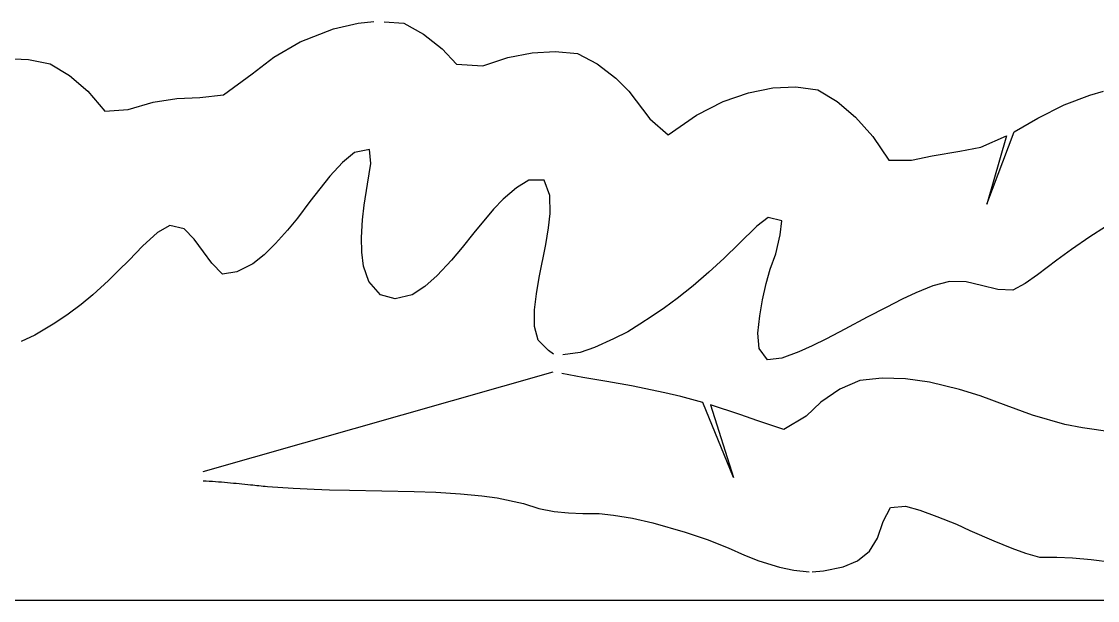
# Model space of a CAD drawing. Extents: x 9 to 156, y 170 to 274.
# Drawn here: x 32.58 to 71.75, y 170.08 to 191.15 of the extents above; entities that cross this region are included whole.
import ezdxf

# ---------------------------------------------------------------- set-up
doc = ezdxf.new("R2010")
doc.units = 0
doc.layers.add('40FF', color=7, linetype='CONTINUOUS')
doc.layers.add('BORDER', color=7, linetype='CONTINUOUS')

msp = doc.modelspace()

# ---------------------------------------------------------------- linework, layer by layer
at = {"layer": '40FF', "color": 5}
for p, q in [((42.727, 190.405), (43.94, 190.886)), ((43.94, 190.886), (44.84, 191.083)), ((44.84, 191.083), (45.411, 191.148)), ((45.781, 191.139), (46.5, 191.083)), ((46.5, 191.083), (47.217, 190.689)), ((41.775, 189.85), (42.727, 190.405)), ((47.217, 190.689), (47.893, 190.154)), ((47.893, 190.154), (48.424, 189.592)), ((50.291, 189.838), (51.171, 190.009)), ((51.171, 190.009), (52.016, 190.058)), ((52.016, 190.058), (52.821, 189.985)), ((52.821, 189.985), (53.545, 189.604)), ((32.019, 189.805), (32.839, 189.77)), ((32.839, 189.77), (33.623, 189.609)), ((33.623, 189.609), (34.331, 189.186)), ((40.983, 189.248), (41.775, 189.85)), ((48.424, 189.592), (49.373, 189.532)), ((49.373, 189.532), (50.291, 189.838)), ((53.545, 189.604), (54.226, 189.086)), ((39.938, 188.48), (40.983, 189.248)), ((34.331, 189.186), (34.996, 188.616)), ((54.226, 189.086), (54.697, 188.613)), ((34.996, 188.616), (35.615, 187.882)), ((39.079, 188.38), (39.938, 188.48)), ((54.697, 188.613), (55.46, 187.612)), ((58.13, 188.233), (59.054, 188.556)), ((59.054, 188.556), (59.935, 188.734)), ((59.935, 188.734), (60.777, 188.775)), ((60.777, 188.775), (61.576, 188.666)), ((61.576, 188.666), (62.283, 188.239)), ((70.548, 188.115), (71.482, 188.472)), ((71.482, 188.472), (71.98, 188.61)), ((36.465, 187.952), (37.371, 188.214)), ((37.371, 188.214), (38.239, 188.347)), ((38.239, 188.347), (39.079, 188.38)), ((57.158, 187.74), (58.13, 188.233)), ((62.283, 188.239), (62.95, 187.674)), ((69.578, 187.628), (70.548, 188.115)), ((35.615, 187.882), (36.465, 187.952)), ((56.123, 187.029), (57.158, 187.74)), ((62.95, 187.674), (63.575, 186.962)), ((55.46, 187.612), (56.123, 187.029)), ((68.721, 187.134), (69.578, 187.628)), ((63.575, 186.962), (64.157, 186.103)), ((67.503, 186.58), (68.446, 186.99)), ((67.727, 184.497), (68.721, 187.134)), ((68.446, 186.99), (67.727, 184.497)), ((45.252, 186.496), (44.704, 186.381)), ((45.297, 185.982), (45.252, 186.496)), ((66.741, 186.427), (67.503, 186.58)), ((44.704, 186.381), (44.266, 186.014)), ((64.157, 186.103), (64.987, 186.101)), ((64.987, 186.101), (65.731, 186.261)), ((65.731, 186.261), (66.741, 186.427)), ((44.266, 186.014), (43.814, 185.526)), ((45.185, 185.233), (45.297, 185.982)), ((43.814, 185.526), (43.444, 185.063)), ((51.051, 185.376), (50.608, 185.101)), ((51.615, 185.377), (51.051, 185.376)), ((51.813, 184.815), (51.615, 185.377)), ((43.444, 185.063), (43.081, 184.594)), ((45.055, 184.462), (45.185, 185.233)), ((50.608, 185.101), (50.123, 184.682)), ((43.081, 184.594), (42.629, 183.988)), ((50.123, 184.682), (49.763, 184.318)), ((51.826, 184.162), (51.813, 184.815)), ((45, 183.93), (45.055, 184.462)), ((49.763, 184.318), (49.052, 183.459)), ((51.771, 183.647), (51.826, 184.162)), ((37.987, 183.726), (37.539, 183.474)), ((38.501, 183.604), (37.987, 183.726)), ((42.629, 183.988), (42.27, 183.552)), ((44.964, 183.286), (45, 183.93)), ((59.764, 184.014), (59.349, 183.696)), ((60.268, 183.893), (59.764, 184.014)), ((60.205, 183.387), (60.268, 183.893)), ((37.539, 183.474), (36.989, 182.979)), ((38.868, 183.227), (38.501, 183.604)), ((42.27, 183.552), (41.83, 183.066)), ((49.052, 183.459), (48.621, 182.927)), ((51.672, 183.036), (51.771, 183.647)), ((59.349, 183.696), (58.695, 183.057)), ((60.04, 182.694), (60.205, 183.387)), ((72.045, 183.683), (71.472, 183.31)), ((36.989, 182.979), (36.502, 182.466)), ((39.211, 182.763), (38.868, 183.227)), ((41.83, 183.066), (41.413, 182.661)), ((44.975, 182.76), (44.964, 183.286)), ((51.429, 181.838), (51.672, 183.036)), ((58.695, 183.057), (58.168, 182.54)), ((71.472, 183.31), (70.806, 182.851)), ((39.518, 182.35), (39.211, 182.763)), ((41.413, 182.661), (41.005, 182.331)), ((45.032, 182.252), (44.975, 182.76)), ((48.621, 182.927), (48.239, 182.47)), ((58.168, 182.54), (57.611, 182.025)), ((59.841, 182.138), (60.04, 182.694)), ((70.806, 182.851), (70.277, 182.467)), ((36.502, 182.466), (36.117, 182.084)), ((39.905, 181.959), (39.518, 182.35)), ((41.005, 182.331), (40.425, 182.04)), ((45.231, 181.686), (45.032, 182.252)), ((48.239, 182.47), (47.719, 181.912)), ((70.277, 182.467), (69.567, 181.934)), ((36.117, 182.084), (35.747, 181.719)), ((40.425, 182.04), (39.905, 181.959)), ((47.719, 181.912), (47.268, 181.511)), ((51.328, 181.244), (51.429, 181.838)), ((57.611, 182.025), (57.037, 181.532)), ((59.693, 181.614), (59.841, 182.138)), ((69.567, 181.934), (69.119, 181.618)), ((35.747, 181.719), (35.182, 181.204)), ((45.647, 181.206), (45.231, 181.686)), ((47.268, 181.511), (46.804, 181.201)), ((57.037, 181.532), (56.45, 181.068)), ((59.563, 181.023), (59.693, 181.614)), ((65.762, 181.533), (65.138, 181.278)), ((66.366, 181.687), (65.762, 181.533)), ((66.977, 181.674), (66.366, 181.687)), ((67.538, 181.545), (66.977, 181.674)), ((68.133, 181.4), (67.538, 181.545)), ((68.668, 181.373), (68.133, 181.4)), ((69.119, 181.618), (68.668, 181.373)), ((35.182, 181.204), (34.76, 180.856)), ((46.186, 181.063), (45.647, 181.206)), ((46.804, 181.201), (46.186, 181.063)), ((51.258, 180.656), (51.328, 181.244)), ((56.45, 181.068), (55.997, 180.734)), ((59.462, 180.437), (59.563, 181.023)), ((64.648, 181.043), (64.065, 180.747)), ((65.138, 181.278), (64.648, 181.043)), ((34.76, 180.856), (34.283, 180.499)), ((51.258, 180.056), (51.258, 180.656)), ((55.997, 180.734), (55.545, 180.423)), ((64.065, 180.747), (63.374, 180.385)), ((34.283, 180.499), (33.795, 180.175)), ((55.545, 180.423), (55.097, 180.137)), ((59.388, 179.81), (59.462, 180.437)), ((63.374, 180.385), (62.562, 179.959)), ((33.795, 180.175), (33.066, 179.73)), ((51.393, 179.548), (51.258, 180.056)), ((54.652, 179.86), (54.138, 179.6)), ((55.097, 180.137), (54.652, 179.86)), ((59.436, 179.256), (59.388, 179.81)), ((62.562, 179.959), (61.888, 179.604)), ((33.066, 179.73), (32.574, 179.502)), ((51.77, 179.172), (51.393, 179.548)), ((54.138, 179.6), (53.44, 179.282)), ((61.888, 179.604), (61.372, 179.348)), ((51.948, 179.041), (51.77, 179.172)), ((52.921, 179.106), (52.295, 179.015)), ((53.44, 179.282), (52.921, 179.106)), ((59.745, 178.839), (59.436, 179.256)), ((60.879, 179.125), (60.268, 178.905)), ((61.372, 179.348), (60.879, 179.125)), ((60.268, 178.905), (59.745, 178.839)), ((51.932, 178.387), (39.182, 174.762)), ((53.013, 178.191), (52.25, 178.339)), ((53.897, 178.046), (53.013, 178.191)), ((54.785, 177.894), (53.897, 178.046)), ((55.998, 177.642), (54.785, 177.894)), ((63.107, 178.082), (62.369, 177.775)), ((63.918, 178.167), (63.107, 178.082)), ((64.764, 178.145), (63.918, 178.167)), ((65.641, 178.026), (64.764, 178.145)), ((66.737, 177.764), (65.641, 178.026)), ((56.588, 177.504), (55.998, 177.642)), ((57.384, 177.284), (56.588, 177.504)), ((62.369, 177.775), (61.686, 177.293)), ((67.478, 177.53), (66.737, 177.764)), ((68.429, 177.181), (67.478, 177.53)), ((58.503, 174.556), (57.384, 177.284)), ((57.672, 177.198), (58.503, 174.556)), ((58.739, 176.852), (57.672, 177.198)), ((61.686, 177.293), (61.147, 176.793)), ((69.384, 176.822), (68.429, 177.181)), ((59.388, 176.624), (58.739, 176.852)), ((61.147, 176.793), (60.331, 176.3)), ((70.564, 176.487), (69.384, 176.822)), ((60.331, 176.3), (59.388, 176.624)), ((71.208, 176.368), (70.564, 176.487)), ((72.305, 176.212), (71.208, 176.368)), ((41.535, 174.232), (42.468, 174.164)), ((42.468, 174.164), (43.235, 174.128)), ((43.235, 174.128), (43.802, 174.108)), ((43.802, 174.108), (44.518, 174.092)), ((44.518, 174.092), (45.701, 174.069)), ((45.701, 174.069), (46.876, 174.052)), ((46.876, 174.052), (47.664, 174.02)), ((47.664, 174.02), (48.566, 173.964)), ((48.566, 173.964), (49.345, 173.888)), ((49.345, 173.888), (49.901, 173.814)), ((49.901, 173.814), (50.854, 173.607)), ((50.854, 173.607), (51.42, 173.434)), ((51.42, 173.434), (51.974, 173.325)), ((51.974, 173.325), (52.501, 173.269)), ((52.501, 173.269), (53.017, 173.247)), ((53.017, 173.247), (53.608, 173.243)), ((53.608, 173.243), (54.13, 173.186)), ((54.13, 173.186), (54.828, 173.073)), ((63.958, 172.962), (64.217, 173.467)), ((64.217, 173.467), (64.767, 173.512)), ((64.767, 173.512), (65.29, 173.369)), ((65.29, 173.369), (65.909, 173.142)), ((65.909, 173.142), (66.621, 172.856)), ((54.828, 173.073), (55.567, 172.911)), ((55.567, 172.911), (56.749, 172.571)), ((63.747, 172.352), (63.958, 172.962)), ((66.621, 172.856), (67.108, 172.626)), ((56.749, 172.571), (57.545, 172.301)), ((67.108, 172.626), (67.983, 172.25)), ((57.545, 172.301), (58.309, 172)), ((58.309, 172), (58.902, 171.735)), ((63.461, 171.874), (63.747, 172.352)), ((67.983, 172.25), (68.633, 171.985)), ((68.633, 171.985), (69.133, 171.8)), ((58.902, 171.735), (59.432, 171.53)), ((63.013, 171.527), (63.461, 171.874)), ((69.133, 171.8), (69.64, 171.654)), ((69.64, 171.654), (70.28, 171.654)), ((70.28, 171.654), (70.845, 171.629)), ((70.845, 171.629), (71.523, 171.568)), ((59.432, 171.53), (60.173, 171.297)), ((60.173, 171.297), (60.7, 171.185)), ((60.7, 171.185), (61.26, 171.13)), ((61.784, 171.156), (62.502, 171.303)), ((62.502, 171.303), (63.013, 171.527)), ((71.523, 171.568), (72.291, 171.473)), ((61.373, 171.13), (61.784, 171.156))]:
    msp.add_line(p, q, dxfattribs=at)
msp.add_lwpolyline([(39.198, 174.438, -0.010999), (40.088, 174.375, -0.003634), (40.923, 174.292, 0.002805), (41.535, 174.232)], format="xyb", dxfattribs=at)
at = {"layer": 'BORDER', "color": 3}
msp.add_line((156.213, 170.083), (8.965, 170.083), dxfattribs=at)

doc.saveas('drawing.dxf')
